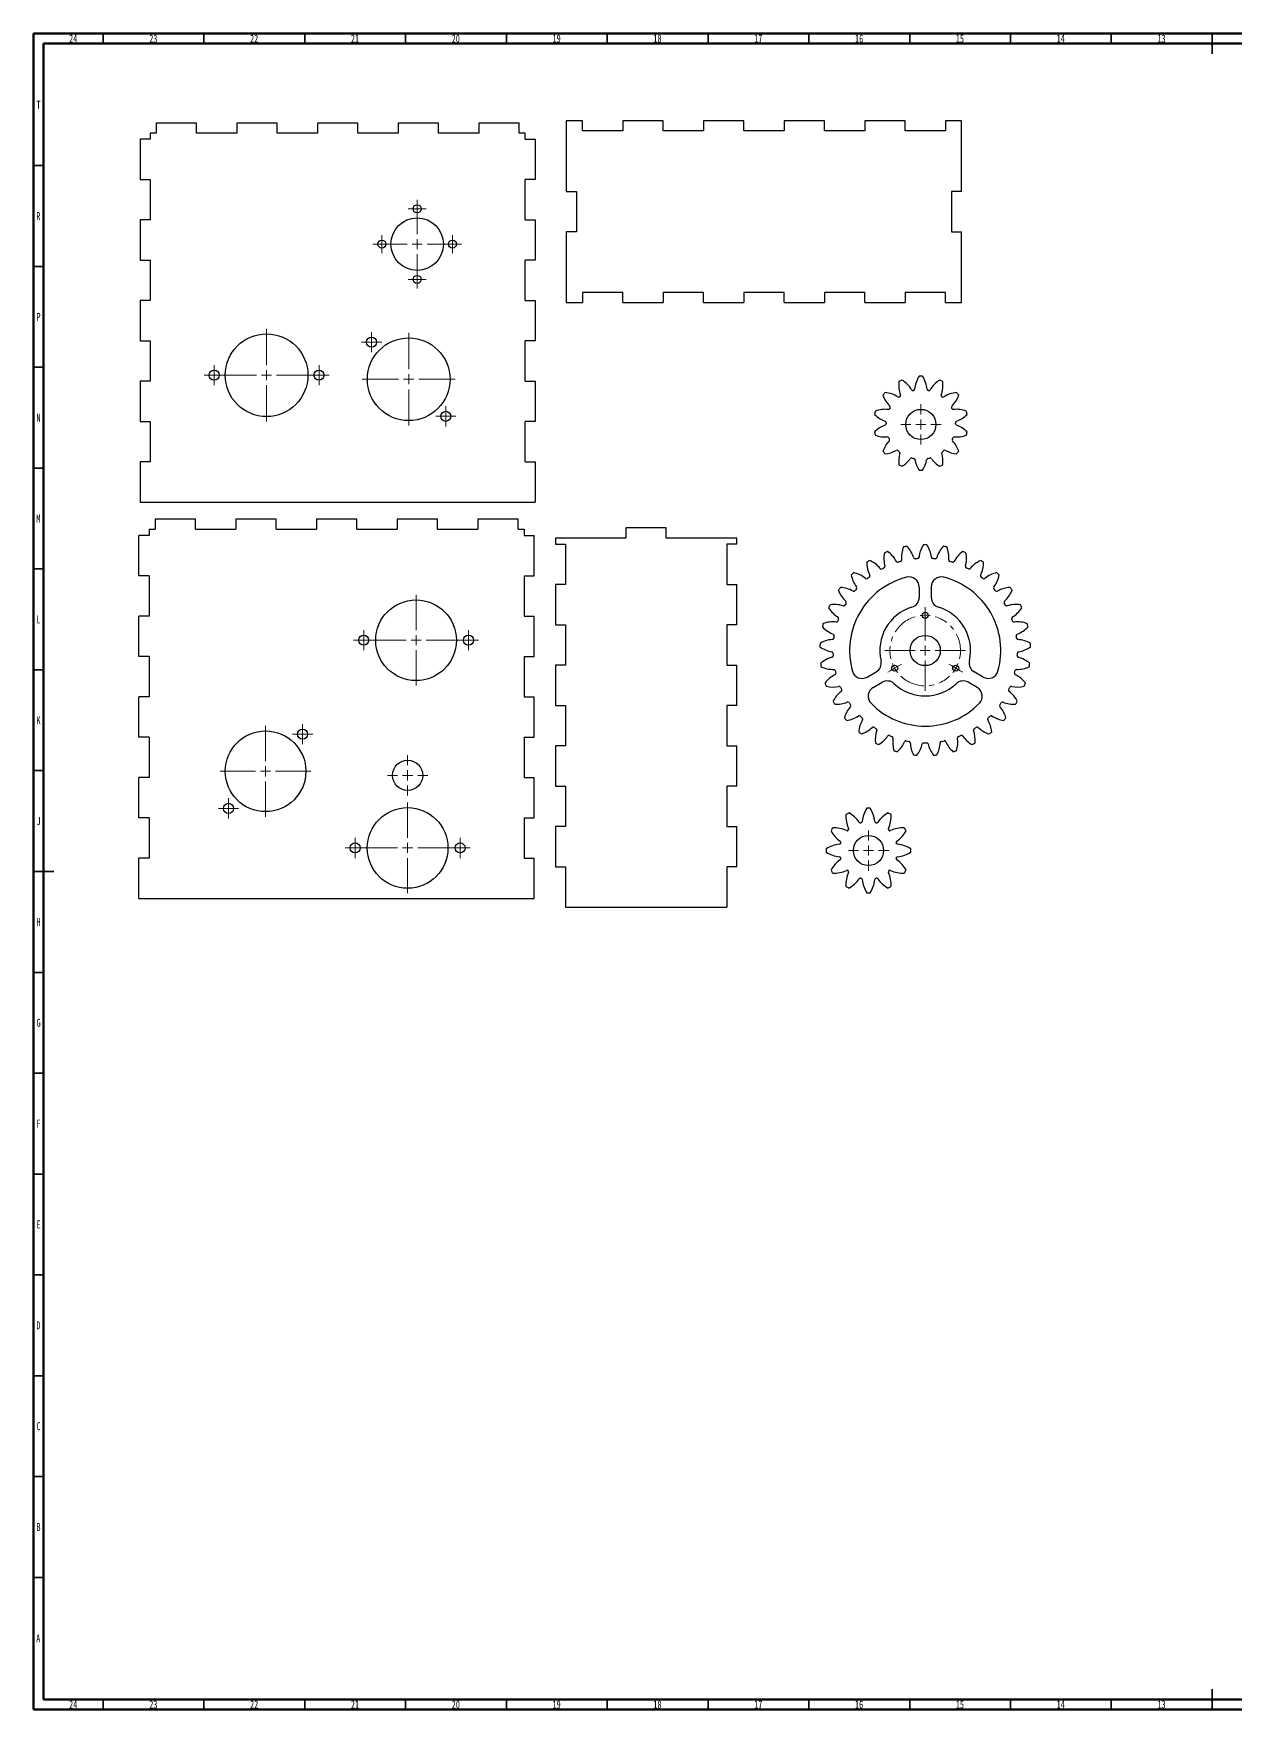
# Model space of a CAD drawing. Header units: millimetres. Extents: x 15 to 1184, y 5 to 836.
# Drawn here: x 15 to 611, y 5 to 836 of the extents above; entities that cross this region are included whole.
import ezdxf

# ---------------------------------------------------------------- set-up
doc = ezdxf.new("R2010")
doc.units = ezdxf.units.MM
doc.linetypes.add('CENTERX2', pattern=[20.32, 12.7, -2.54, 2.54, -2.54])
doc.styles.add('SLDTEXTSTYLE0', font='TXT', dxfattribs={"width": 0.75})

# ---------------------------------------------------------------- blocks, each defined once
blk = doc.blocks.new('SW_CENTERMARKSYMBOL_0')
at = {"color": 0, "linetype": 'Continuous', "lineweight": 18}
for p, q in [((0, 5), (0, 23)), ((-5, 0), (-23, 0)), ((0, 0), (-2.5, 0)), ((0, 0), (0, 2.5)), ((0, 0), (0, -2.5)), ((0, 0), (2.5, 0)), ((5, 0), (23, 0)), ((0, -5), (0, -23))]:
    blk.add_line(p, q, dxfattribs=at)
blk = doc.blocks.new('SW_CENTERMARKSYMBOL_1')
at = {"color": 0, "linetype": 'Continuous', "lineweight": 18}
for p, q in [((-2.5, 0), (-5, 0)), ((0, 0), (-2.5, 0)), ((0, 2.5), (0, 5)), ((0, 0), (0, 2.5)), ((0, 0), (0, -2.5)), ((0, 0), (2.5, 0)), ((2.5, 0), (5, 0)), ((0, -2.5), (0, -5))]:
    blk.add_line(p, q, dxfattribs=at)
blk = doc.blocks.new('SW_CENTERMARKSYMBOL_2')
at = {"color": 0, "linetype": 'Continuous', "lineweight": 18}
for p, q in [((-2.5, 0), (-5, 0)), ((0, 0), (-2.5, 0)), ((0, 2.5), (0, 5)), ((0, 0), (0, 2.5)), ((0, 0), (0, -2.5)), ((0, 0), (2.5, 0)), ((2.5, 0), (5, 0)), ((0, -2.5), (0, -5))]:
    blk.add_line(p, q, dxfattribs=at)
blk = doc.blocks.new('SW_CENTERMARKSYMBOL_3')
at = {"color": 0, "linetype": 'Continuous', "lineweight": 18}
for p, q in [((-2.5, 0), (-4.5, 0)), ((0, 0), (-2.5, 0)), ((0, 2.5), (0, 4.5)), ((0, 0), (0, 2.5)), ((0, 0), (0, -2.5)), ((0, 0), (2.5, 0)), ((2.5, 0), (4.5, 0)), ((0, -2.5), (0, -4.5))]:
    blk.add_line(p, q, dxfattribs=at)
blk = doc.blocks.new('SW_CENTERMARKSYMBOL_4')
at = {"color": 0, "linetype": 'Continuous', "lineweight": 18}
for p, q in [((0, 5), (0, 23)), ((-5, 0), (-23, 0)), ((0, 0), (-2.5, 0)), ((0, 0), (0, 2.5)), ((0, 0), (0, -2.5)), ((0, 0), (2.5, 0)), ((5, 0), (23, 0)), ((0, -5), (0, -23))]:
    blk.add_line(p, q, dxfattribs=at)
blk = doc.blocks.new('SW_CENTERMARKSYMBOL_5')
at = {"color": 0, "linetype": 'Continuous', "lineweight": 18}
for p, q in [((-2.5, 0), (-5, 0)), ((0, 0), (-2.5, 0)), ((0, 2.5), (0, 5)), ((0, 0), (0, 2.5)), ((0, 0), (0, -2.5)), ((0, 0), (2.5, 0)), ((2.5, 0), (5, 0)), ((0, -2.5), (0, -5))]:
    blk.add_line(p, q, dxfattribs=at)
blk = doc.blocks.new('SW_CENTERMARKSYMBOL_6')
at = {"color": 0, "linetype": 'Continuous', "lineweight": 18}
for p, q in [((-2.5, 0), (-5, 0)), ((0, 0), (-2.5, 0)), ((0, 2.5), (0, 5)), ((0, 0), (0, 2.5)), ((0, 0), (0, -2.5)), ((0, 0), (2.5, 0)), ((2.5, 0), (5, 0)), ((0, -2.5), (0, -5))]:
    blk.add_line(p, q, dxfattribs=at)
blk = doc.blocks.new('SW_CENTERMARKSYMBOL_7')
at = {"color": 0, "linetype": 'Continuous', "lineweight": 18}
for p, q in [((0, 5), (0, 15.5)), ((-5, 0), (-15.5, 0)), ((0, 0), (-2.5, 0)), ((0, 0), (0, 2.5)), ((0, 0), (0, -2.5)), ((0, 0), (2.5, 0)), ((5, 0), (15.5, 0)), ((0, -5), (0, -15.5))]:
    blk.add_line(p, q, dxfattribs=at)
blk = doc.blocks.new('SW_CENTERMARKSYMBOL_8')
at = {"color": 0, "linetype": 'Continuous', "lineweight": 18}
for p, q in [((-2.5, 0), (-4.5, 0)), ((0, 0), (-2.5, 0)), ((0, 2.5), (0, 4.5)), ((0, 0), (0, 2.5)), ((0, 0), (0, -2.5)), ((0, 0), (2.5, 0)), ((2.5, 0), (4.5, 0)), ((0, -2.5), (0, -4.5))]:
    blk.add_line(p, q, dxfattribs=at)
blk = doc.blocks.new('SW_CENTERMARKSYMBOL_9')
at = {"color": 0, "linetype": 'Continuous', "lineweight": 18}
for p, q in [((-2.5, 0), (-4.5, 0)), ((0, 0), (-2.5, 0)), ((0, 2.5), (0, 4.5)), ((0, 0), (0, 2.5)), ((0, 0), (0, -2.5)), ((0, 0), (2.5, 0)), ((2.5, 0), (4.5, 0)), ((0, -2.5), (0, -4.5))]:
    blk.add_line(p, q, dxfattribs=at)
blk = doc.blocks.new('SW_CENTERMARKSYMBOL_10')
at = {"color": 0, "linetype": 'Continuous', "lineweight": 18}
for p, q in [((-2.5, 0), (-4.5, 0)), ((0, 0), (-2.5, 0)), ((0, 2.5), (0, 4.5)), ((0, 0), (0, 2.5)), ((0, 0), (0, -2.5)), ((0, 0), (2.5, 0)), ((2.5, 0), (4.5, 0)), ((0, -2.5), (0, -4.5))]:
    blk.add_line(p, q, dxfattribs=at)
blk = doc.blocks.new('SW_CENTERMARKSYMBOL_11')
at = {"color": 0, "linetype": 'Continuous', "lineweight": 18}
for p, q in [((0, 5), (0, 10)), ((-5, 0), (-10, 0)), ((0, 0), (-2.5, 0)), ((0, 0), (0, 2.5)), ((0, 0), (0, -2.5)), ((0, 0), (2.5, 0)), ((5, 0), (10, 0)), ((0, -5), (0, -10))]:
    blk.add_line(p, q, dxfattribs=at)
blk = doc.blocks.new('SW_CENTERMARKSYMBOL_12')
at = {"color": 0, "linetype": 'Continuous', "lineweight": 18}
for p, q in [((0, 5), (0, 22.5)), ((-5, 0), (-22.5, 0)), ((0, 0), (-2.5, 0)), ((0, 0), (0, 2.5)), ((0, 0), (0, -2.5)), ((0, 0), (2.5, 0)), ((5, 0), (22.5, 0)), ((0, -5), (0, -22.5))]:
    blk.add_line(p, q, dxfattribs=at)
blk = doc.blocks.new('SW_CENTERMARKSYMBOL_13')
at = {"color": 0, "linetype": 'Continuous', "lineweight": 18}
for p, q in [((0, 5), (0, 22.5)), ((-5, 0), (-22.5, 0)), ((0, 0), (-2.5, 0)), ((0, 0), (0, 2.5)), ((0, 0), (0, -2.5)), ((0, 0), (2.5, 0)), ((5, 0), (22.5, 0)), ((0, -5), (0, -22.5))]:
    blk.add_line(p, q, dxfattribs=at)
blk = doc.blocks.new('SW_CENTERMARKSYMBOL_14')
at = {"color": 0, "linetype": 'Continuous', "lineweight": 18}
for p, q in [((0, 5), (0, 22.5)), ((-5, 0), (-22.5, 0)), ((0, 0), (-2.5, 0)), ((0, 0), (0, 2.5)), ((0, 0), (0, -2.5)), ((0, 0), (2.5, 0)), ((5, 0), (22.5, 0)), ((0, -5), (0, -22.5))]:
    blk.add_line(p, q, dxfattribs=at)
blk = doc.blocks.new('SW_CENTERMARKSYMBOL_15')
at = {"color": 0, "linetype": 'Continuous', "lineweight": 18}
for p, q in [((-2.5, 0), (-5, 0)), ((0, 0), (-2.5, 0)), ((0, 2.5), (0, 5)), ((0, 0), (0, 2.5)), ((0, 0), (0, -2.5)), ((0, 0), (2.5, 0)), ((2.5, 0), (5, 0)), ((0, -2.5), (0, -5))]:
    blk.add_line(p, q, dxfattribs=at)
blk = doc.blocks.new('SW_CENTERMARKSYMBOL_16')
at = {"color": 0, "linetype": 'Continuous', "lineweight": 18}
for p, q in [((-2.5, 0), (-5, 0)), ((0, 0), (-2.5, 0)), ((0, 2.5), (0, 5)), ((0, 0), (0, 2.5)), ((0, 0), (0, -2.5)), ((0, 0), (2.5, 0)), ((2.5, 0), (5, 0)), ((0, -2.5), (0, -5))]:
    blk.add_line(p, q, dxfattribs=at)
blk = doc.blocks.new('SW_CENTERMARKSYMBOL_17')
at = {"color": 0, "linetype": 'Continuous', "lineweight": 18}
for p, q in [((-2.5, 0), (-5, 0)), ((0, 0), (-2.5, 0)), ((0, 2.5), (0, 5)), ((0, 0), (0, 2.5)), ((0, 0), (0, -2.5)), ((0, 0), (2.5, 0)), ((2.5, 0), (5, 0)), ((0, -2.5), (0, -5))]:
    blk.add_line(p, q, dxfattribs=at)
blk = doc.blocks.new('SW_CENTERMARKSYMBOL_18')
at = {"color": 0, "linetype": 'Continuous', "lineweight": 18}
for p, q in [((-2.5, 0), (-5, 0)), ((0, 0), (-2.5, 0)), ((0, 2.5), (0, 5)), ((0, 0), (0, 2.5)), ((0, 0), (0, -2.5)), ((0, 0), (2.5, 0)), ((2.5, 0), (5, 0)), ((0, -2.5), (0, -5))]:
    blk.add_line(p, q, dxfattribs=at)
blk = doc.blocks.new('SW_CENTERMARKSYMBOL_19')
at = {"color": 0, "linetype": 'Continuous', "lineweight": 18}
for p, q in [((-2.5, 0), (-5, 0)), ((0, 0), (-2.5, 0)), ((0, 2.5), (0, 5)), ((0, 0), (0, 2.5)), ((0, 0), (0, -2.5)), ((0, 0), (2.5, 0)), ((2.5, 0), (5, 0)), ((0, -2.5), (0, -5))]:
    blk.add_line(p, q, dxfattribs=at)
blk = doc.blocks.new('SW_CENTERMARKSYMBOL_20')
at = {"color": 0, "linetype": 'Continuous', "lineweight": 18}
for p, q in [((-2.5, 0), (-5, 0)), ((0, 0), (-2.5, 0)), ((0, 2.5), (0, 5)), ((0, 0), (0, 2.5)), ((0, 0), (0, -2.5)), ((0, 0), (2.5, 0)), ((2.5, 0), (5, 0)), ((0, -2.5), (0, -5))]:
    blk.add_line(p, q, dxfattribs=at)
blk = doc.blocks.new('SW_CENTERMARKSYMBOL_21')
at = {"color": 0, "linetype": 'Continuous', "lineweight": 18}
for p, q in [((15.16, 28.75), (15.16, 30.25)), ((15.16, 13.75), (15.16, 28.75)), ((15.16, 26.25), (15.16, 28.75)), ((15.16, 26.25), (15.16, 23.75)), ((15.16, 23.75), (15.16, 22.25)), ((10.16, 8.75), (-4.84, 8.75)), ((15.16, 8.75), (12.66, 8.75)), ((15.16, 8.75), (15.16, 11.25)), ((15.16, 8.75), (15.16, 6.25)), ((15.16, 8.75), (17.66, 8.75)), ((20.16, 8.75), (35.16, 8.75)), ((0, 0), (-2.17, -1.25)), ((0, 0), (2.17, 1.25)), ((2.17, 1.25), (3.46, 2)), ((15.16, 3.75), (15.16, -11.25)), ((28.15, 1.25), (26.85, 2)), ((30.31, 0), (28.15, 1.25)), ((30.31, 0), (32.48, -1.25)), ((-2.17, -1.25), (-3.46, -2)), ((32.48, -1.25), (33.77, -2))]:
    blk.add_line(p, q, dxfattribs=at)
at = {"color": 0, "linetype": 'CENTERX2', "lineweight": 0}
for start, end in [(106.37022, 193.62978), (346.37022, 73.62978), (226.37022, 313.62978)]:
    blk.add_arc((15.16, 8.75), 17.5, start, end, dxfattribs=at)
at = {"color": 0, "linetype": 'Continuous', "lineweight": 0}
for start, end in [(90, 98.18511), (81.81489, 90), (201.81489, 210), (321.81489, 330), (330, 338.18511), (210, 218.18511)]:
    blk.add_arc((15.16, 8.75), 17.5, start, end, dxfattribs=at)
blk = doc.blocks.new('SW_CENTERMARKSYMBOL_22')
at = {"color": 0, "linetype": 'Continuous', "lineweight": 18}
for p, q in [((0, 5), (0, 10)), ((-5, 0), (-10, 0)), ((0, 0), (-2.5, 0)), ((0, 0), (0, 2.5)), ((0, 0), (0, -2.5)), ((0, 0), (2.5, 0)), ((5, 0), (10, 0)), ((0, -5), (0, -10))]:
    blk.add_line(p, q, dxfattribs=at)
blk = doc.blocks.new('SW_CENTERMARKSYMBOL_23')
at = {"color": 0, "linetype": 'Continuous', "lineweight": 18}
for p, q in [((0, 5), (0, 10)), ((-5, 0), (-10, 0)), ((0, 0), (-2.5, 0)), ((0, 0), (0, 2.5)), ((0, 0), (0, -2.5)), ((0, 0), (2.5, 0)), ((5, 0), (10, 0)), ((0, -5), (0, -10))]:
    blk.add_line(p, q, dxfattribs=at)

msp = doc.modelspace()

# ---------------------------------------------------------------- linework, layer by layer
at = {"color": 7, "linetype": 'Continuous', "lineweight": 70}
for p, q in [((15, 5), (15, 836)), ((15, 836), (1184, 836)), ((20, 10), (20, 831)), ((20, 831), (1179, 831)), ((1179, 10), (20, 10)), ((1184, 5), (15, 5))]:
    msp.add_line(p, q, dxfattribs=at)
at = {"color": 7, "linetype": 'Continuous', "lineweight": 35}
for p, q in [((49.5, 831), (49.5, 836)), ((99.5, 831), (99.5, 836)), ((149.5, 831), (149.5, 836)), ((199.5, 831), (199.5, 836)), ((249.5, 831), (249.5, 836)), ((299.5, 831), (299.5, 836)), ((349.5, 831), (349.5, 836)), ((399.5, 831), (399.5, 836)), ((449.5, 831), (449.5, 836)), ((499.5, 831), (499.5, 836)), ((549.5, 831), (549.5, 836)), ((599.5, 836), (599.5, 826)), ((599.5, 831), (599.5, 836)), ((20, 770.5), (15, 770.5)), ((20, 720.5), (15, 720.5)), ((20, 670.5), (15, 670.5)), ((20, 620.5), (15, 620.5)), ((20, 570.5), (15, 570.5)), ((20, 520.5), (15, 520.5)), ((20, 470.5), (15, 470.5)), ((15, 420.5), (25, 420.5)), ((20, 420.5), (15, 420.5)), ((20, 370.5), (15, 370.5)), ((20, 320.5), (15, 320.5)), ((20, 270.5), (15, 270.5)), ((20, 220.5), (15, 220.5)), ((20, 170.5), (15, 170.5)), ((20, 120.5), (15, 120.5)), ((20, 70.5), (15, 70.5)), ((49.5, 10), (49.5, 5)), ((99.5, 10), (99.5, 5)), ((149.5, 10), (149.5, 5)), ((199.5, 10), (199.5, 5)), ((249.5, 10), (249.5, 5)), ((299.5, 10), (299.5, 5)), ((349.5, 10), (349.5, 5)), ((399.5, 10), (399.5, 5)), ((449.5, 10), (449.5, 5)), ((499.5, 10), (499.5, 5)), ((549.5, 10), (549.5, 5)), ((599.5, 5), (599.5, 15)), ((599.5, 10), (599.5, 5))]:
    msp.add_line(p, q, dxfattribs=at)
at = {"color": 7, "linetype": 'Continuous', "lineweight": 25}
for p, q in [((75.83, 791.57), (75.83, 786.57)), ((95.83, 791.57), (75.83, 791.57)), ((95.83, 786.57), (95.83, 791.57)), ((115.83, 791.57), (115.83, 786.57)), ((135.83, 791.57), (115.83, 791.57)), ((135.83, 786.57), (135.83, 791.57)), ((155.83, 791.57), (155.83, 786.57)), ((175.83, 791.57), (155.83, 791.57)), ((175.83, 786.57), (175.83, 791.57)), ((195.83, 791.57), (195.83, 786.57)), ((215.83, 791.57), (195.83, 791.57)), ((215.83, 786.57), (215.83, 791.57)), ((235.83, 791.57), (235.83, 786.57)), ((255.83, 791.57), (235.83, 791.57)), ((255.83, 786.57), (255.83, 791.57)), ((287.2, 792.67), (279.2, 792.67)), ((279.2, 792.67), (279.2, 757.67)), ((287.2, 787.67), (287.2, 792.67)), ((307.2, 792.67), (307.2, 787.67)), ((327.2, 792.67), (307.2, 792.67)), ((327.2, 787.67), (327.2, 792.67)), ((347.2, 792.67), (347.2, 787.67)), ((367.2, 792.67), (347.2, 792.67)), ((367.2, 787.67), (367.2, 792.67)), ((387.2, 792.67), (387.2, 787.67)), ((407.2, 792.67), (387.2, 792.67)), ((407.2, 787.67), (407.2, 792.67)), ((427.2, 792.67), (427.2, 787.67)), ((447.2, 792.67), (427.2, 792.67)), ((447.2, 787.67), (447.2, 792.67)), ((467.2, 792.67), (467.2, 787.67)), ((475.2, 792.67), (467.2, 792.67)), ((475.2, 757.67), (475.2, 792.67)), ((67.83, 783.57), (67.83, 763.57)), ((72.83, 783.57), (67.83, 783.57)), ((72.83, 786.57), (72.83, 783.57)), ((75.83, 786.57), (72.83, 786.57)), ((115.83, 786.57), (95.83, 786.57)), ((155.83, 786.57), (135.83, 786.57)), ((195.83, 786.57), (175.83, 786.57)), ((235.83, 786.57), (215.83, 786.57)), ((258.83, 786.57), (255.83, 786.57)), ((258.83, 783.57), (258.83, 786.57)), ((258.83, 783.57), (263.83, 783.57)), ((263.83, 783.57), (263.83, 763.57)), ((307.2, 787.67), (287.2, 787.67)), ((347.2, 787.67), (327.2, 787.67)), ((387.2, 787.67), (367.2, 787.67)), ((427.2, 787.67), (407.2, 787.67)), ((467.2, 787.67), (447.2, 787.67)), ((67.83, 763.57), (72.83, 763.57)), ((72.83, 763.57), (72.83, 743.57)), ((263.83, 763.57), (258.83, 763.57)), ((258.83, 743.57), (258.83, 763.57)), ((279.2, 757.67), (284.2, 757.67)), ((284.2, 757.67), (284.2, 737.67)), ((475.2, 757.67), (470.2, 757.67)), ((470.2, 757.67), (470.2, 737.67)), ((67.83, 743.57), (67.83, 723.57)), ((72.83, 743.57), (67.83, 743.57)), ((258.83, 743.57), (263.83, 743.57)), ((263.83, 743.57), (263.83, 723.57)), ((284.2, 737.67), (279.2, 737.67)), ((279.2, 737.67), (279.2, 702.67)), ((470.2, 737.67), (475.2, 737.67)), ((475.2, 702.67), (475.2, 737.67)), ((67.83, 723.57), (72.83, 723.57)), ((72.83, 723.57), (72.83, 703.57)), ((263.83, 723.57), (258.83, 723.57)), ((258.83, 703.57), (258.83, 723.57)), ((307.2, 707.67), (287.2, 707.67)), ((287.2, 707.67), (287.2, 702.67)), ((307.2, 702.67), (307.2, 707.67)), ((347.2, 707.67), (327.2, 707.67)), ((327.2, 707.67), (327.2, 702.67)), ((347.2, 702.67), (347.2, 707.67)), ((387.2, 707.67), (367.2, 707.67)), ((367.2, 707.67), (367.2, 702.67)), ((387.2, 702.67), (387.2, 707.67)), ((427.2, 707.67), (407.2, 707.67)), ((407.2, 707.67), (407.2, 702.67)), ((427.2, 702.67), (427.2, 707.67)), ((467.2, 707.67), (447.2, 707.67)), ((447.2, 707.67), (447.2, 702.67)), ((467.2, 702.67), (467.2, 707.67)), ((67.83, 703.57), (67.83, 683.57)), ((72.83, 703.57), (67.83, 703.57)), ((258.83, 703.57), (263.83, 703.57)), ((263.83, 703.57), (263.83, 683.57)), ((279.2, 702.67), (287.2, 702.67)), ((307.2, 702.67), (327.2, 702.67)), ((347.2, 702.67), (367.2, 702.67)), ((387.2, 702.67), (407.2, 702.67)), ((427.2, 702.67), (447.2, 702.67)), ((467.2, 702.67), (475.2, 702.67)), ((67.83, 683.57), (72.83, 683.57)), ((72.83, 683.57), (72.83, 663.57)), ((263.83, 683.57), (258.83, 683.57)), ((258.83, 663.57), (258.83, 683.57)), ((67.83, 663.57), (67.83, 643.57)), ((72.83, 663.57), (67.83, 663.57)), ((258.83, 663.57), (263.83, 663.57)), ((263.83, 663.57), (263.83, 643.57)), ((67.83, 643.57), (72.83, 643.57)), ((72.83, 643.57), (72.83, 623.57)), ((263.83, 643.57), (258.83, 643.57)), ((258.83, 623.57), (258.83, 643.57)), ((67.83, 623.57), (67.83, 603.57)), ((72.83, 623.57), (67.83, 623.57)), ((258.83, 623.57), (263.83, 623.57)), ((263.83, 623.57), (263.83, 603.57)), ((67.83, 603.57), (263.83, 603.57)), ((72.31, 590.18), (72.31, 587.18)), ((72.31, 590.18), (75.31, 590.18)), ((75.31, 595.18), (75.31, 590.18)), ((95.31, 595.18), (75.31, 595.18)), ((95.31, 590.18), (95.31, 595.18)), ((95.31, 590.18), (115.31, 590.18)), ((115.31, 595.18), (115.31, 590.18)), ((135.31, 595.18), (115.31, 595.18)), ((135.31, 590.18), (135.31, 595.18)), ((135.31, 590.18), (155.31, 590.18)), ((155.31, 595.18), (155.31, 590.18)), ((175.31, 595.18), (155.31, 595.18)), ((175.31, 590.18), (175.31, 595.18)), ((175.31, 590.18), (195.31, 590.18)), ((195.31, 595.18), (195.31, 590.18)), ((215.31, 595.18), (195.31, 595.18)), ((215.31, 590.18), (215.31, 595.18)), ((215.31, 590.18), (235.31, 590.18)), ((235.31, 595.18), (235.31, 590.18)), ((255.31, 595.18), (235.31, 595.18)), ((255.31, 590.18), (255.31, 595.18)), ((255.31, 590.18), (258.31, 590.18)), ((258.31, 590.18), (258.31, 587.18)), ((308.82, 590.86), (308.82, 585.86)), ((328.82, 590.86), (308.82, 590.86)), ((328.82, 585.86), (328.82, 590.86)), ((67.31, 567.18), (67.31, 587.18)), ((72.31, 587.18), (67.31, 587.18)), ((258.31, 587.18), (263.31, 587.18)), ((263.31, 567.18), (263.31, 587.18)), ((273.82, 585.86), (273.82, 582.86)), ((308.82, 585.86), (273.82, 585.86)), ((273.82, 582.86), (278.82, 582.86)), ((278.82, 582.86), (278.82, 562.86)), ((363.82, 585.86), (328.82, 585.86)), ((363.82, 582.86), (358.82, 582.86)), ((358.82, 582.86), (358.82, 562.86)), ((363.82, 582.86), (363.82, 585.86)), ((72.31, 567.18), (67.31, 567.18)), ((72.31, 567.18), (72.31, 547.18)), ((258.31, 567.18), (263.31, 567.18)), ((258.31, 567.18), (258.31, 547.18)), ((278.82, 562.86), (273.82, 562.86)), ((273.82, 562.86), (273.82, 542.86)), ((358.82, 562.86), (363.82, 562.86)), ((363.82, 542.86), (363.82, 562.86)), ((454.2, 561.56), (454.2, 556.37)), ((460.2, 561.56), (460.2, 556.37)), ((67.31, 527.18), (67.31, 547.18)), ((72.31, 547.18), (67.31, 547.18)), ((258.31, 547.18), (263.31, 547.18)), ((263.31, 527.18), (263.31, 547.18)), ((273.82, 542.86), (278.82, 542.86)), ((278.82, 542.86), (278.82, 522.86)), ((363.82, 542.86), (358.82, 542.86)), ((358.82, 542.86), (358.82, 522.86)), ((72.31, 527.18), (67.31, 527.18)), ((72.31, 527.18), (72.31, 507.18)), ((258.31, 527.18), (263.31, 527.18)), ((258.31, 527.18), (258.31, 507.18)), ((278.82, 522.86), (273.82, 522.86)), ((273.82, 522.86), (273.82, 502.86)), ((358.82, 522.86), (363.82, 522.86)), ((363.82, 502.86), (363.82, 522.86)), ((428.42, 516.91), (432.92, 519.5)), ((485.98, 516.91), (481.49, 519.5)), ((67.31, 487.18), (67.31, 507.18)), ((72.31, 507.18), (67.31, 507.18)), ((258.31, 507.18), (263.31, 507.18)), ((263.31, 487.18), (263.31, 507.18)), ((431.42, 511.71), (435.92, 514.31)), ((482.98, 511.71), (478.49, 514.31)), ((273.82, 502.86), (278.82, 502.86)), ((278.82, 502.86), (278.82, 482.86)), ((363.82, 502.86), (358.82, 502.86)), ((358.82, 502.86), (358.82, 482.86)), ((72.31, 487.18), (67.31, 487.18)), ((72.31, 487.18), (72.31, 467.18)), ((258.31, 487.18), (263.31, 487.18)), ((258.31, 487.18), (258.31, 467.18)), ((278.82, 482.86), (273.82, 482.86)), ((273.82, 482.86), (273.82, 462.86)), ((358.82, 482.86), (363.82, 482.86)), ((363.82, 462.86), (363.82, 482.86)), ((67.31, 447.18), (67.31, 467.18)), ((72.31, 467.18), (67.31, 467.18)), ((258.31, 467.18), (263.31, 467.18)), ((263.31, 447.18), (263.31, 467.18)), ((273.82, 462.86), (278.82, 462.86)), ((278.82, 462.86), (278.82, 442.86)), ((358.82, 462.86), (358.82, 442.86)), ((363.82, 462.86), (358.82, 462.86)), ((72.31, 447.18), (67.31, 447.18)), ((72.31, 447.18), (72.31, 427.18)), ((258.31, 447.18), (263.31, 447.18)), ((258.31, 447.18), (258.31, 427.18)), ((278.82, 442.86), (273.82, 442.86)), ((273.82, 442.86), (273.82, 422.86)), ((358.82, 442.86), (363.82, 442.86)), ((363.82, 422.86), (363.82, 442.86)), ((67.31, 407.18), (67.31, 427.18)), ((72.31, 427.18), (67.31, 427.18)), ((258.31, 427.18), (263.31, 427.18)), ((263.31, 407.18), (263.31, 427.18)), ((273.82, 422.86), (278.82, 422.86)), ((278.82, 422.86), (278.82, 402.86)), ((363.82, 422.86), (358.82, 422.86)), ((358.82, 422.86), (358.82, 402.86)), ((67.31, 407.18), (263.31, 407.18)), ((278.82, 402.86), (358.82, 402.86))]:
    msp.add_line(p, q, dxfattribs=at)
for centre, radius in [((205.26, 749.07), 2), ((205.26, 731.57), 13), ((187.76, 731.57), 2), ((222.76, 731.57), 2), ((205.26, 714.07), 2), ((130.58, 666.57), 20.5), ((182.67, 682.95), 2.5), ((201.05, 664.57), 20.5), ((104.58, 666.57), 2.5), ((156.58, 666.57), 2.5), ((219.44, 646.19), 2.5), ((455.04, 642.15), 7.5), ((204.73, 535.18), 20), ((457.2, 547.56), 1.5), ((178.73, 535.18), 2.5), ((230.73, 535.18), 2.5), ((457.2, 530.06), 7.5), ((442.05, 521.31), 1.5), ((472.36, 521.31), 1.5), ((148.44, 488.57), 2.5), ((130.06, 470.18), 20), ((200.53, 468.18), 7.5), ((111.67, 451.8), 2.5), ((200.53, 432.18), 20), ((174.53, 432.18), 2.5), ((226.53, 432.18), 2.5), ((429.09, 430.91), 7.5)]:
    msp.add_circle(centre, radius, dxfattribs=at)
for centre, radius, start, end in [((466.33, 658.37), 14.41, 147.4112, 174.81525), ((455.04, 642.15), 24, 87.95841, 92.04159), ((443.75, 658.37), 14.41, 5.18475, 32.5888), ((455.55, 642.4), 24, 139.38698, 143.47017), ((449.91, 661.34), 14.41, 198.83977, 224.89549), ((435.83, 643.69), 14.41, 57.10777, 84.01737), ((458.46, 661.73), 14.41, 173.12549, 200.05181), ((455.32, 642.22), 24, 113.67269, 117.75588), ((444.21, 656.53), 0.75, 306.98342, 20.05181), ((438.11, 651.93), 14.41, 30.90242, 58.30308), ((451.12, 659.72), 0.75, 210.90242, 282.56406), ((455.04, 642.15), 17.25, 102.2276, 102.56406), ((451.23, 659.74), 0.75, 282.2276, 354.81525), ((458.85, 659.74), 0.75, 185.18475, 257.7724), ((455.04, 642.15), 17.25, 77.43594, 77.7724), ((458.96, 659.72), 0.75, 257.43594, 329.09758), ((471.97, 651.93), 14.41, 121.69692, 149.09758), ((454.76, 642.22), 24, 62.24412, 66.32731), ((465.87, 656.53), 0.75, 159.94819, 233.01658), ((451.62, 661.73), 14.41, 339.94819, 6.87451), ((474.25, 643.69), 14.41, 95.98263, 122.89223), ((460.17, 661.34), 14.41, 315.10451, 341.16023), ((454.53, 642.4), 24, 36.52983, 40.61302), ((455.68, 642.66), 24, 165.10126, 169.18445), ((437.35, 635.26), 14.41, 83.72004, 109.73165), ((439.01, 650.34), 0.75, 263.72004, 332.96062), ((455.04, 642.15), 17.25, 151.88318, 152.96062), ((439.16, 650.64), 0.75, 331.88318, 44.89549), ((444.06, 656.42), 0.75, 237.10777, 307.57609), ((455.04, 642.15), 17.25, 126.98342, 127.57609), ((455.04, 642.15), 17.25, 52.42391, 53.01658), ((466.02, 656.42), 0.75, 232.42391, 302.89223), ((470.92, 650.64), 0.75, 135.10451, 208.11682), ((455.04, 642.15), 17.25, 27.03938, 28.11682), ((471.07, 650.34), 0.75, 207.03938, 276.27996), ((472.73, 635.26), 14.41, 70.26835, 96.27996), ((454.4, 642.66), 24, 10.81555, 14.89874), ((442.37, 657.28), 14.41, 224.55406, 249.50361), ((442.37, 628.33), 14.41, 110.57513, 135.44594), ((437.04, 642.53), 0.75, 290.57513, 358.79821), ((437.06, 643.07), 0.75, 357.07355, 69.50361), ((455.04, 642.15), 17.25, 177.07355, 178.79821), ((473.02, 643.07), 0.75, 110.49639, 182.92645), ((455.04, 642.15), 17.25, 1.20179, 2.92645), ((473.04, 642.53), 0.75, 181.20179, 249.42487), ((467.71, 657.28), 14.41, 290.49639, 315.44594), ((467.71, 628.33), 14.41, 44.55406, 69.42487), ((455.68, 642.95), 24, 190.81555, 194.89874), ((437.35, 650.35), 14.41, 250.26835, 274.08184), ((449.91, 624.27), 14.41, 137.44681, 161.16023), ((438.43, 635.22), 0.75, 22.64917, 94.08184), ((455.04, 642.15), 17.25, 202.64917, 205.06993), ((438.74, 634.53), 0.75, 317.44681, 25.06993), ((471.34, 634.53), 0.75, 154.93007, 222.55319), ((455.04, 642.15), 17.25, 334.93007, 337.35083), ((460.17, 624.27), 14.41, 18.83977, 42.55319), ((471.65, 635.22), 0.75, 85.91816, 157.35083), ((472.73, 650.35), 14.41, 265.91816, 289.73165), ((454.4, 642.95), 24, 345.10126, 349.18445), ((455.55, 643.21), 24, 216.52983, 220.61302), ((435.83, 641.92), 14.41, 275.98263, 298.85295), ((443.15, 628.64), 0.75, 48.64062, 118.85295), ((455.04, 642.15), 17.25, 228.64062, 231.65592), ((458.46, 623.88), 14.41, 164.09082, 186.87451), ((443.87, 628.04), 0.75, 344.09082, 51.65592), ((438.11, 633.68), 14.41, 301.69692, 324.01502), ((450.38, 624.77), 0.75, 75.00688, 144.01502), ((455.04, 642.15), 17.25, 255.00688, 258.36637), ((451.41, 624.52), 0.75, 10.30523, 78.36637), ((466.33, 627.24), 14.41, 190.30523, 212.5888), ((443.75, 627.24), 14.41, 327.4112, 349.69477), ((458.67, 624.52), 0.75, 101.63363, 169.69477), ((455.04, 642.15), 17.25, 281.63363, 284.99312), ((459.7, 624.77), 0.75, 35.98498, 104.99312), ((471.97, 633.68), 14.41, 215.98498, 238.30308), ((466.21, 628.04), 0.75, 128.34408, 195.90918), ((451.62, 623.88), 14.41, 353.12549, 15.90918), ((455.04, 642.15), 17.25, 308.34408, 311.35938), ((466.93, 628.64), 0.75, 61.14705, 131.35938), ((474.25, 641.92), 14.41, 241.14705, 264.01737), ((454.53, 643.21), 24, 319.38698, 323.47017), ((455.32, 643.39), 24, 242.24412, 246.32731), ((455.04, 643.46), 24, 267.95841, 272.04159), ((454.76, 643.39), 24, 293.67269, 297.75588), ((457.25, 530.06), 52.5, 99.97595, 101.84223), ((438.17, 572.09), 13.9, 16.65325, 44.12479), ((467.98, 574.94), 13.9, 146.7843, 174.25809), ((457.2, 530.06), 52.5, 89.06686, 90.93314), ((446.43, 574.94), 13.9, 5.74191, 33.2157), ((476.23, 572.09), 13.9, 135.87521, 163.34675), ((457.16, 530.06), 52.5, 78.15777, 80.02405), ((457.33, 530.1), 52.5, 121.79413, 123.66042), ((442.13, 573.68), 13.9, 179.51157, 206.80006), ((424, 562.03), 13.9, 38.57329, 65.94297), ((450.61, 575.74), 13.9, 168.60248, 195.98308), ((457.29, 530.08), 52.5, 110.88504, 112.75133), ((430.61, 567.74), 13.9, 27.59745, 55.03388), ((443.59, 574.52), 0.75, 207.59745, 287.02251), ((457.2, 530.06), 45.75, 105.54476, 107.02251), ((444.74, 574.86), 0.75, 285.54476, 5.1365), ((459.33, 576.17), 13.9, 157.69339, 185.1365), ((452.21, 576.29), 0.75, 196.65325, 276.16441), ((457.2, 530.06), 45.75, 94.6907, 96.16441), ((453.4, 576.4), 0.75, 274.6907, 354.25809), ((461, 576.4), 0.75, 185.74191, 265.3093), ((457.2, 530.06), 45.75, 83.83559, 85.3093), ((462.2, 576.29), 0.75, 263.83559, 343.34675), ((455.07, 576.17), 13.9, 354.8635, 22.30661), ((469.66, 574.86), 0.75, 174.8635, 254.45524), ((457.2, 530.06), 45.75, 72.97749, 74.45524), ((470.81, 574.52), 0.75, 252.97749, 332.40255), ((483.8, 567.74), 13.9, 124.96612, 152.40255), ((457.12, 530.08), 52.5, 67.24867, 69.11496), ((463.79, 575.74), 13.9, 344.01692, 11.39752), ((490.4, 562.03), 13.9, 114.05703, 141.42671), ((472.28, 573.68), 13.9, 333.19994, 0.48843), ((457.08, 530.1), 52.5, 56.33958, 58.20587), ((457.2, 530.06), 37.5, 104.25003, 195.74997), ((457.36, 530.12), 52.5, 132.70322, 134.56951), ((434.19, 570.04), 13.9, 190.42066, 217.59071), ((418.59, 555.17), 13.9, 49.57842, 76.85206), ((428.09, 566.32), 0.75, 229.57842, 308.75498), ((457.2, 530.06), 45.75, 127.25762, 128.75498), ((429.05, 567.07), 0.75, 307.25762, 26.80006), ((435.45, 571.16), 0.75, 218.57329, 297.88547), ((457.2, 530.06), 45.75, 116.39976, 117.88547), ((436.53, 571.71), 0.75, 296.39976, 15.98308), ((449.2, 561.56), 5, 0, 104.25003), ((465.2, 561.56), 5, 75.74997, 180), ((457.2, 530.06), 37.5, 344.25003, 75.74997), ((477.88, 571.71), 0.75, 164.01692, 243.60024), ((457.2, 530.06), 45.75, 62.11453, 63.60024), ((478.95, 571.16), 0.75, 242.11453, 321.42671), ((485.35, 567.07), 0.75, 153.19994, 232.74238), ((457.2, 530.06), 45.75, 51.24502, 52.74238), ((486.31, 566.32), 0.75, 231.24502, 310.42158), ((495.81, 555.17), 13.9, 103.14794, 130.42158), ((480.21, 570.04), 13.9, 322.40929, 349.57934), ((457.04, 530.12), 52.5, 45.43049, 47.29678), ((457.39, 530.16), 52.5, 143.61231, 145.4786), ((427.08, 564.97), 13.9, 201.32976, 228.35924), ((414.58, 547.41), 13.9, 60.60945, 87.76115), ((421.77, 560.18), 0.75, 240.60945, 319.63254), ((457.2, 530.06), 45.75, 138.12013, 139.63254), ((422.58, 561.1), 0.75, 318.12013, 37.59071), ((491.82, 561.1), 0.75, 142.40929, 221.87987), ((457.2, 530.06), 45.75, 40.36746, 41.87987), ((492.63, 560.18), 0.75, 220.36746, 299.39055), ((499.82, 547.41), 13.9, 92.23885, 119.39055), ((487.32, 564.97), 13.9, 311.64076, 338.67024), ((457.01, 530.16), 52.5, 34.5214, 36.38769), ((457.41, 530.19), 52.5, 154.5214, 156.38769), ((421.07, 558.64), 13.9, 212.23885, 239.11065), ((412.11, 539.04), 13.9, 71.66204, 98.67024), ((416.72, 552.94), 0.75, 251.66204, 330.51932), ((457.2, 530.06), 45.75, 148.98894, 150.51932), ((417.35, 554.02), 0.75, 328.98894, 48.35924), ((457.2, 530.06), 22.5, 106.91239, 193.08761), ((449.2, 556.37), 5, 286.91239, 0), ((465.2, 556.37), 5, 180, 253.08761), ((457.2, 530.06), 22.5, 346.91239, 73.08761), ((497.06, 554.02), 0.75, 131.64076, 211.01106), ((457.2, 530.06), 45.75, 29.48068, 31.01106), ((497.68, 552.94), 0.75, 209.48068, 288.33796), ((502.29, 539.04), 13.9, 81.32976, 108.33796), ((493.34, 558.64), 13.9, 300.88935, 327.76115), ((456.99, 530.19), 52.5, 23.61231, 25.4786), ((457.43, 530.24), 52.5, 165.43049, 167.29678), ((416.35, 551.29), 13.9, 223.14794, 249.85058), ((411.27, 530.35), 13.9, 82.73107, 109.57934), ((413.13, 544.88), 0.75, 262.73107, 341.41618), ((457.2, 530.06), 45.75, 159.86546, 161.41618), ((413.54, 546.07), 0.75, 339.86546, 59.11065), ((500.86, 546.07), 0.75, 120.88935, 200.13454), ((457.2, 530.06), 45.75, 18.58382, 20.13454), ((501.28, 544.88), 0.75, 198.58382, 277.26893), ((503.13, 530.35), 13.9, 70.42066, 97.26893), ((498.05, 551.29), 13.9, 290.14942, 316.85206), ((456.98, 530.24), 52.5, 12.70322, 14.56951), ((457.43, 530.28), 52.5, 176.33958, 178.20587), ((413.12, 543.18), 13.9, 234.05703, 260.58508), ((412.09, 521.65), 13.9, 93.81081, 120.48843), ((411.12, 536.27), 0.75, 273.81081, 352.32361), ((411.31, 537.53), 0.75, 350.75081, 69.85058), ((457.2, 530.06), 45.75, 170.75081, 172.32361), ((503.1, 537.53), 0.75, 110.14942, 189.24919), ((457.2, 530.06), 45.75, 7.67639, 9.24919), ((503.29, 536.27), 0.75, 187.67639, 266.18919), ((502.31, 521.65), 13.9, 59.51157, 86.18919), ((501.29, 543.18), 13.9, 279.41492, 305.94297), ((456.97, 530.28), 52.5, 1.79413, 3.66042), ((414.54, 513.27), 13.9, 104.8951, 131.39752), ((457.43, 530.32), 52.5, 187.24867, 189.11496), ((410.72, 528.72), 0.75, 1.64584, 80.58508), ((410.78, 527.43), 0.75, 284.8951, 3.24168), ((457.2, 530.06), 45.75, 181.64584, 183.24168), ((430.42, 523.83), 5, 300, 13.08761), ((483.99, 523.83), 5, 166.91239, 240), ((457.2, 530.06), 45.75, 356.75832, 358.35416), ((503.63, 527.43), 0.75, 176.75832, 255.1049), ((503.68, 528.72), 0.75, 99.41492, 178.35416), ((499.86, 513.27), 13.9, 48.60248, 75.1049), ((456.97, 530.32), 52.5, 350.88504, 352.75133), ((411.48, 534.6), 13.9, 244.96612, 271.32045), ((418.53, 505.51), 13.9, 115.9776, 142.30661), ((411.81, 519.96), 0.75, 12.55103, 91.32045), ((412.12, 518.68), 0.75, 295.9776, 14.17007), ((457.2, 530.06), 45.75, 192.55103, 194.17007), ((425.92, 521.24), 5, 195.74997, 300), ((488.48, 521.24), 5, 240, 344.25003), ((502.29, 518.68), 0.75, 165.82993, 244.0224), ((457.2, 530.06), 45.75, 345.82993, 347.44897), ((502.59, 519.96), 0.75, 88.67955, 167.44897), ((495.87, 505.51), 13.9, 37.69339, 64.0224), ((502.93, 534.6), 13.9, 268.67955, 295.03388), ((457.42, 530.37), 52.5, 198.15777, 200.02405), ((411.49, 525.87), 13.9, 255.87521, 282.06295), ((423.92, 498.64), 13.9, 127.05201, 153.2157), ((414.55, 511.54), 0.75, 23.46656, 102.06295), ((457.2, 530.06), 45.75, 203.46656, 205.10806), ((415.1, 510.33), 0.75, 307.05201, 25.10806), ((433.92, 507.38), 5, 120, 224.25003), ((438.42, 509.98), 5, 46.91239, 120), ((457.2, 530.06), 22.5, 226.91239, 313.08761), ((475.99, 509.98), 5, 60, 133.08761), ((480.48, 507.38), 5, 315.74997, 60), ((499.31, 510.33), 0.75, 154.89194, 232.94799), ((457.2, 530.06), 45.75, 334.89194, 336.53344), ((490.48, 498.64), 13.9, 26.7843, 52.94799), ((499.86, 511.54), 0.75, 77.93705, 156.53344), ((502.92, 525.87), 13.9, 257.93705, 284.12479), ((456.98, 530.37), 52.5, 339.97595, 341.84223), ((457.4, 530.41), 52.5, 209.06686, 210.93314), ((413.15, 517.3), 13.9, 266.7843, 292.81863), ((430.52, 492.91), 13.9, 138.11228, 164.12479), ((418.83, 503.79), 0.75, 34.3922, 112.81863), ((457.2, 530.06), 45.75, 214.3922, 216.05459), ((419.61, 502.69), 0.75, 318.11228, 36.05459), ((457.2, 530.06), 37.5, 224.25003, 315.74997), ((494.8, 502.69), 0.75, 143.94541, 221.88772), ((457.2, 530.06), 45.75, 323.94541, 325.6078), ((483.89, 492.91), 13.9, 15.87521, 41.88772), ((495.57, 503.79), 0.75, 67.18137, 145.6078), ((501.26, 517.3), 13.9, 247.18137, 273.2157), ((457, 530.41), 52.5, 329.06686, 330.93314), ((457.38, 530.44), 52.5, 219.97595, 221.84223), ((416.4, 509.2), 13.9, 277.69339, 303.59309), ((424.51, 496.99), 0.75, 45.32741, 123.59309), ((438.07, 488.54), 13.9, 149.15287, 175.03388), ((457.2, 530.06), 45.75, 225.32741, 227.00825), ((421.13, 501.86), 13.9, 288.60248, 314.39127), ((425.49, 496.05), 0.75, 329.15287, 47.00825), ((431.38, 491.39), 0.75, 56.27128, 134.39127), ((457.2, 530.06), 45.75, 236.27128, 237.96738), ((446.32, 485.67), 13.9, 160.16897, 185.94297), ((432.54, 490.64), 0.75, 340.16897, 57.96738), ((481.87, 490.64), 0.75, 122.03262, 199.83103), ((468.08, 485.67), 13.9, 354.05703, 19.83103), ((457.2, 530.06), 45.75, 302.03262, 303.72872), ((483.02, 491.39), 0.75, 45.60873, 123.72872), ((493.27, 501.86), 13.9, 225.60873, 251.39752), ((488.91, 496.05), 0.75, 132.99175, 210.84713), ((476.33, 488.54), 13.9, 4.96612, 30.84713), ((457.2, 530.06), 45.75, 312.99175, 314.67259), ((489.89, 496.99), 0.75, 56.40691, 134.67259), ((498, 509.2), 13.9, 236.40691, 262.30661), ((457.03, 530.44), 52.5, 318.15777, 320.02405), ((457.34, 530.47), 52.5, 230.88504, 232.75133), ((457.31, 530.5), 52.5, 241.79413, 243.66042), ((427.17, 495.54), 13.9, 299.51157, 325.21726), ((439.2, 487.19), 0.75, 67.22263, 145.21726), ((457.2, 530.06), 45.75, 247.22263, 248.93011), ((440.49, 486.67), 0.75, 351.15661, 68.93011), ((454.96, 484.42), 13.9, 171.15661, 196.85206), ((434.29, 490.49), 13.9, 310.42066, 336.07412), ((447.68, 484.55), 0.75, 78.17995, 156.07412), ((457.2, 530.06), 45.75, 258.17995, 259.89448), ((449.04, 484.28), 0.75, 2.11293, 79.89448), ((463.68, 484.82), 13.9, 182.11293, 207.76115), ((442.23, 486.87), 13.9, 321.32976, 346.96381), ((456.51, 483.57), 0.75, 89.14154, 166.96381), ((457.2, 530.06), 45.75, 269.14154, 270.85846), ((457.9, 483.57), 0.75, 13.03619, 90.85846), ((472.17, 486.87), 13.9, 193.03619, 218.67024), ((450.72, 484.82), 13.9, 332.23885, 357.88707), ((465.36, 484.28), 0.75, 100.10552, 177.88707), ((457.2, 530.06), 45.75, 280.10552, 281.82005), ((466.73, 484.55), 0.75, 23.92588, 101.82005), ((480.12, 490.49), 13.9, 203.92588, 229.57934), ((459.44, 484.42), 13.9, 343.14794, 8.84339), ((473.92, 486.67), 0.75, 111.06989, 188.84339), ((457.2, 530.06), 45.75, 291.06989, 292.77737), ((475.2, 487.19), 0.75, 34.78274, 112.77737), ((487.24, 495.54), 13.9, 214.78274, 240.48843), ((457.1, 530.5), 52.5, 296.33958, 298.20587), ((457.06, 530.47), 52.5, 307.24867, 309.11496), ((457.27, 530.51), 52.5, 252.70322, 254.56951), ((457.22, 530.52), 52.5, 263.61231, 265.4786), ((457.18, 530.52), 52.5, 274.5214, 276.38769), ((457.14, 530.51), 52.5, 285.43049, 287.29678), ((429.09, 430.91), 21, 117.6666, 122.3334), ((412.6, 436.61), 14.56, 34.97834, 62.41122), ((440.53, 444.09), 14.56, 147.58878, 175.02166), ((429.09, 430.91), 21, 87.6666, 92.3334), ((417.66, 444.09), 14.56, 4.97834, 32.41122), ((445.59, 436.61), 14.56, 117.58878, 145.02166), ((429.09, 430.91), 21, 57.6666, 62.3334), ((429.09, 430.91), 21, 147.6666, 152.3334), ((423.4, 447.41), 14.56, 207.58878, 235.02166), ((411.96, 427.6), 14.56, 64.97834, 92.41122), ((432.41, 448.04), 14.56, 177.58878, 205.02166), ((418.44, 441.47), 0.75, 244.97834, 315.2638), ((429.09, 430.91), 14.25, 134.7362, 135.2638), ((418.54, 441.57), 0.75, 314.7362, 25.02166), ((425.14, 445.38), 0.75, 214.97834, 285.2638), ((429.09, 430.91), 14.25, 104.7362, 105.2638), ((425.28, 445.42), 0.75, 284.7362, 355.02166), ((432.91, 445.42), 0.75, 184.97834, 255.2638), ((429.09, 430.91), 14.25, 74.7362, 75.2638), ((433.04, 445.38), 0.75, 254.7362, 325.02166), ((439.65, 441.57), 0.75, 154.97834, 225.2638), ((425.78, 448.04), 14.56, 334.97834, 2.41122), ((429.09, 430.91), 14.25, 44.7362, 45.2638), ((439.75, 441.47), 0.75, 224.7362, 295.02166), ((446.23, 427.6), 14.56, 87.58878, 115.02166), ((434.79, 447.41), 14.56, 304.97834, 332.41122), ((429.09, 430.91), 21, 27.6666, 32.3334), ((415.92, 419.47), 14.56, 94.97834, 122.41122), ((414.59, 434.73), 0.75, 274.97834, 345.2638), ((414.62, 434.86), 0.75, 344.7362, 55.02166), ((429.09, 430.91), 14.25, 164.7362, 165.2638), ((443.56, 434.86), 0.75, 124.97834, 195.2638), ((429.09, 430.91), 14.25, 14.7362, 15.2638), ((443.6, 434.73), 0.75, 194.7362, 265.02166), ((442.27, 419.47), 14.56, 57.58878, 85.02166), ((429.09, 430.91), 21, 177.6666, 182.3334), ((415.92, 442.35), 14.56, 237.58878, 265.02166), ((423.4, 414.42), 14.56, 124.97834, 152.41122), ((414.59, 427.1), 0.75, 14.7362, 85.02166), ((414.62, 426.96), 0.75, 304.97834, 15.2638), ((429.09, 430.91), 14.25, 194.7362, 195.2638), ((443.56, 426.96), 0.75, 164.7362, 235.02166), ((429.09, 430.91), 14.25, 344.7362, 345.2638), ((443.6, 427.1), 0.75, 94.97834, 165.2638), ((434.79, 414.42), 14.56, 27.58878, 55.02166), ((442.27, 442.35), 14.56, 274.97834, 302.41122), ((429.09, 430.91), 21, 357.6666, 2.3334), ((429.09, 430.91), 21, 207.6666, 212.3334), ((411.96, 434.23), 14.56, 267.58878, 295.02166), ((432.41, 413.78), 14.56, 154.97834, 182.41122), ((418.44, 420.35), 0.75, 44.7362, 115.02166), ((429.09, 430.91), 14.25, 224.7362, 225.2638), ((418.54, 420.26), 0.75, 334.97834, 45.2638), ((412.6, 425.22), 14.56, 297.58878, 325.02166), ((425.14, 416.44), 0.75, 74.7362, 145.02166), ((429.09, 430.91), 14.25, 254.7362, 255.2638), ((425.28, 416.41), 0.75, 4.97834, 75.2638), ((440.53, 417.73), 14.56, 184.97834, 212.41122), ((417.66, 417.73), 14.56, 327.58878, 355.02166), ((432.91, 416.41), 0.75, 104.7362, 175.02166), ((429.09, 430.91), 14.25, 284.7362, 285.2638), ((433.04, 416.44), 0.75, 34.97834, 105.2638), ((445.59, 425.22), 14.56, 214.97834, 242.41122), ((439.65, 420.26), 0.75, 134.7362, 205.02166), ((425.78, 413.78), 14.56, 357.58878, 25.02166), ((429.09, 430.91), 14.25, 314.7362, 315.2638), ((439.75, 420.35), 0.75, 64.97834, 135.2638), ((446.23, 434.23), 14.56, 244.97834, 272.41122), ((429.09, 430.91), 21, 327.6666, 332.3334), ((429.09, 430.91), 21, 237.6666, 242.3334), ((429.09, 430.91), 21, 267.6666, 272.3334), ((429.09, 430.91), 21, 297.6666, 302.3334)]:
    msp.add_arc(centre, radius, start, end, dxfattribs=at)

# ---------------------------------------------------------------- block references
at = {"color": 7, "linetype": 'Continuous', "lineweight": 0}
for name, p in [('SW_CENTERMARKSYMBOL_9', (205.26, 749.07)), ('SW_CENTERMARKSYMBOL_7', (205.26, 731.57)), ('SW_CENTERMARKSYMBOL_8', (187.76, 731.57)), ('SW_CENTERMARKSYMBOL_10', (222.76, 731.57)), ('SW_CENTERMARKSYMBOL_3', (205.26, 714.07)), ('SW_CENTERMARKSYMBOL_0', (130.58, 666.57)), ('SW_CENTERMARKSYMBOL_5', (182.67, 682.95)), ('SW_CENTERMARKSYMBOL_4', (201.05, 664.57)), ('SW_CENTERMARKSYMBOL_1', (104.58, 666.57)), ('SW_CENTERMARKSYMBOL_2', (156.58, 666.57)), ('SW_CENTERMARKSYMBOL_6', (219.44, 646.19)), ('SW_CENTERMARKSYMBOL_23', (455.04, 642.15)), ('SW_CENTERMARKSYMBOL_14', (204.73, 535.18)), ('SW_CENTERMARKSYMBOL_21', (442.05, 521.31)), ('SW_CENTERMARKSYMBOL_18', (178.73, 535.18)), ('SW_CENTERMARKSYMBOL_17', (230.73, 535.18)), ('SW_CENTERMARKSYMBOL_12', (130.06, 470.18)), ('SW_CENTERMARKSYMBOL_16', (148.44, 488.57)), ('SW_CENTERMARKSYMBOL_11', (200.53, 468.18)), ('SW_CENTERMARKSYMBOL_15', (111.67, 451.8)), ('SW_CENTERMARKSYMBOL_13', (200.53, 432.18)), ('SW_CENTERMARKSYMBOL_22', (429.09, 430.91)), ('SW_CENTERMARKSYMBOL_19', (174.53, 432.18)), ('SW_CENTERMARKSYMBOL_20', (226.53, 432.18))]:
    msp.add_blockref(name, p, dxfattribs=at)

# ---------------------------------------------------------------- texts
at = {"color": 7, "linetype": 'Continuous', "lineweight": 0, "attachment_point": 2, "style": 'SLDTEXTSTYLE0'}
for s, insert, char_height in [('24', (34.67, 835.47), 3.969), ('23', (74.42, 835.47), 3.969), ('22', (124.42, 835.47), 3.969), ('21', (174.42, 835.47), 3.969), ('20', (224.42, 835.47), 3.969), ('19', (274.42, 835.47), 3.969), ('18', (324.42, 835.47), 3.969), ('17', (374.42, 835.47), 3.969), ('16', (424.42, 835.47), 3.969), ('15', (474.42, 835.47), 3.969), ('14', (524.42, 835.47), 3.969), ('13', (574.42, 835.47), 3.969), ('T', (17.49, 802.72), 3.97), ('R', (17.44, 747.47), 3.97), ('P', (17.48, 697.47), 3.97), ('N', (17.46, 647.47), 3.97), ('M', (17.36, 597.47), 3.97), ('L', (17.45, 547.47), 3.97), ('K', (17.49, 497.47), 3.97), ('J', (17.47, 447.47), 3.97), ('H', (17.49, 397.47), 3.97), ('G', (17.49, 347.47), 3.97), ('F', (17.46, 297.47), 3.97), ('E', (17.51, 247.47), 3.97), ('D', (17.45, 197.47), 3.97), ('C', (17.46, 147.47), 3.97), ('B', (17.47, 97.47), 3.97), ('A', (17.34, 42.22), 3.97), ('24', (34.67, 9.47), 3.969), ('23', (74.42, 9.47), 3.969), ('22', (124.42, 9.47), 3.969), ('21', (174.42, 9.47), 3.969), ('20', (224.42, 9.47), 3.969), ('19', (274.42, 9.47), 3.969), ('18', (324.42, 9.47), 3.969), ('17', (374.42, 9.47), 3.969), ('16', (424.42, 9.47), 3.969), ('15', (474.42, 9.47), 3.969), ('14', (524.42, 9.47), 3.969), ('13', (574.42, 9.47), 3.969)]:
    msp.add_mtext(s, dxfattribs=dict(at, insert=insert, char_height=char_height))

doc.saveas('drawing.dxf')
